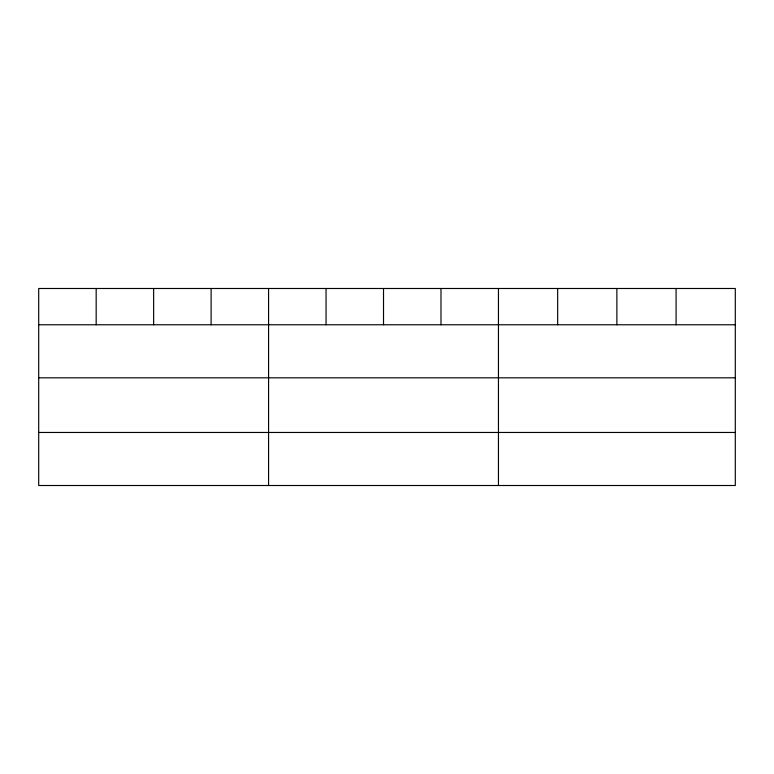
<?xml version="1.0" encoding="UTF-8"?>
<svg xmlns="http://www.w3.org/2000/svg" width="774" height="774" viewBox="0 0 774 774"><rect width="100%" height="100%" fill="white"/><g stroke="black" fill="none" stroke-linecap="round" stroke-linejoin="round"><path stroke-width="1.16" d="M735.3 377.818L735.3 288.489L38.7 288.489L38.7 485.511L735.3 485.511L735.3 377.818L38.7 377.818M38.7 324.77L735.3 324.77M38.7 432.463L735.3 432.463M676.089 288.489L676.089 324.77M616.878 288.489L616.878 324.77M557.667 288.489L557.667 324.77M498.456 288.489L498.456 485.511M440.987 288.489L440.987 324.77M383.517 288.489L383.517 324.77M326.048 288.489L326.048 324.77M268.578 288.489L268.578 485.511M211.108 288.489L211.108 324.77M153.639 288.489L153.639 324.77M96.17 288.489L96.17 324.77"/></g></svg>
